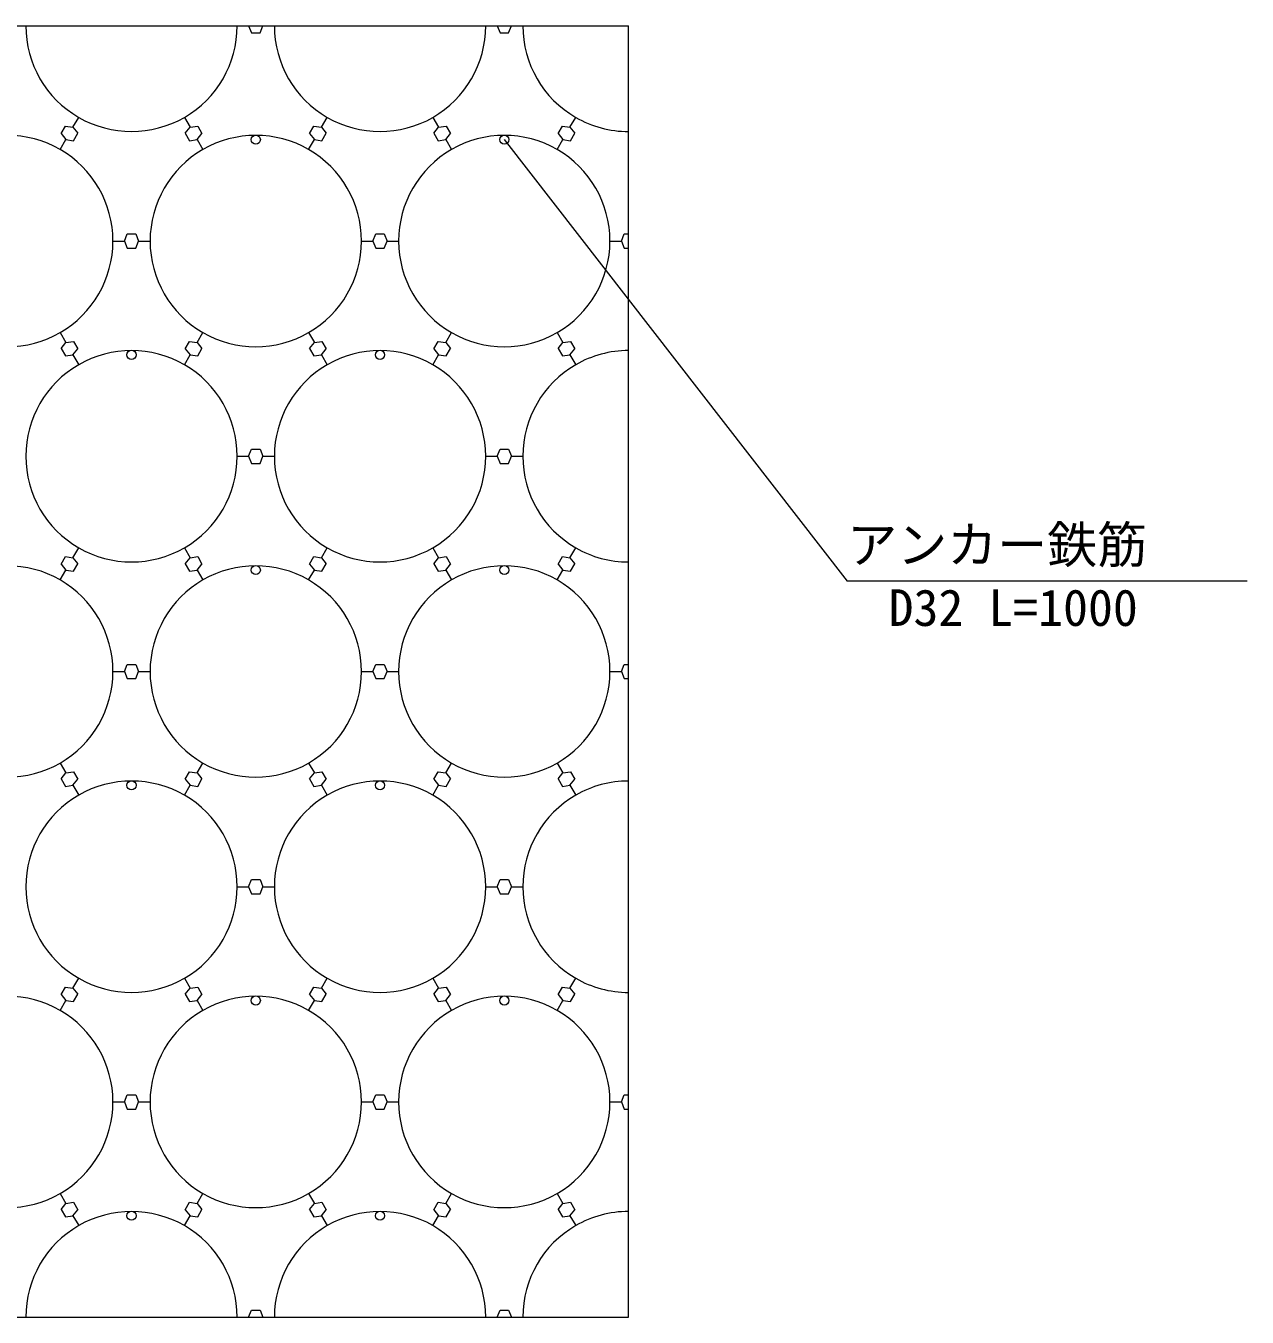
# Model space of a CAD drawing. Units: millimetres on the paper. Extents: x -11 to 830, y 0 to 594.
# Drawn here: x 580.8 to 666.3, y 392.2 to 482.6 of the extents above; entities that cross this region are included whole.
import ezdxf
from ezdxf.enums import TextEntityAlignment as Align

# ---------------------------------------------------------------- set-up
doc = ezdxf.new("R2010")
doc.units = ezdxf.units.MM
for name, color, linetype, lineweight in [('D-STR-STR1（構造物）', 7, 'Continuous', 18), ('D-STR-STR2（構造物）', 3, 'Continuous', 18), ('D-STR-TXT（文字）', 7, 'Continuous', 18), ('D-STR（構造物外形線）', 1, 'Continuous', 18)]:
    doc.layers.add(name, color=color, linetype=linetype, lineweight=lineweight)
doc.styles.add('ＭＳ ゴシック', font='')
doc.styles.get('ＭＳ ゴシック').set_extended_font_data('MS Gothic')

msp = doc.modelspace()

# ---------------------------------------------------------------- linework, layer by layer
at = {"layer": 'D-STR-STR1（構造物）'}
for p, q in [((535.957, 482.588), (622.957, 482.588)), ((622.957, 392.175), (622.957, 482.588)), ((535.957, 392.175), (622.957, 392.175))]:
    msp.add_line(p, q, dxfattribs=at)
at = {"layer": 'D-STR-STR2（構造物）'}
for centre in [(596.857, 474.621), (614.257, 474.621), (588.157, 459.552), (605.557, 459.552), (596.857, 444.483), (614.257, 444.483), (588.157, 429.414), (605.557, 429.414), (596.857, 414.345), (614.257, 414.345), (588.157, 399.276), (605.557, 399.276)]:
    msp.add_circle(centre, 0.32, dxfattribs=at)
at = {"layer": 'D-STR-TXT（文字）', "color": 2}
for p in [(614.257, 474.621), (666.269, 443.707)]:
    msp.add_line(p, (638.264, 443.707), dxfattribs=at)
at = {"layer": 'D-STR（構造物外形線）'}
for p, q in [((595.557, 482.588), (596.357, 482.588)), ((595.557, 482.588), (596.357, 482.588)), ((596.357, 482.588), (596.557, 482.088)), ((596.557, 482.088), (597.157, 482.088)), ((597.157, 482.088), (597.357, 482.588)), ((597.357, 482.588), (598.157, 482.588)), ((597.357, 482.588), (598.157, 482.588)), ((612.957, 482.588), (613.757, 482.588)), ((612.957, 482.588), (613.757, 482.588)), ((613.757, 482.588), (613.957, 482.088)), ((613.957, 482.088), (614.557, 482.088)), ((614.557, 482.088), (614.757, 482.588)), ((614.757, 482.588), (615.557, 482.588)), ((614.757, 482.588), (615.557, 482.588)), ((584.057, 475.487), (584.457, 476.18)), ((591.857, 476.18), (592.257, 475.487)), ((601.457, 475.487), (601.857, 476.18)), ((601.457, 475.487), (601.857, 476.18)), ((609.257, 476.18), (609.657, 475.487)), ((618.857, 475.487), (619.257, 476.18)), ((583.224, 475.044), (583.524, 475.564)), ((583.224, 475.044), (583.557, 474.621)), ((583.524, 475.564), (584.057, 475.487)), ((584.057, 475.487), (584.39, 475.064)), ((584.09, 474.544), (584.39, 475.064)), ((591.924, 475.064), (592.257, 475.487)), ((591.924, 475.064), (592.224, 474.544)), ((592.257, 475.487), (592.79, 475.564)), ((592.757, 474.621), (593.09, 475.044)), ((592.79, 475.564), (593.09, 475.044)), ((600.624, 475.044), (600.924, 475.564)), ((600.624, 475.044), (600.957, 474.621)), ((600.924, 475.564), (601.457, 475.487)), ((601.457, 475.487), (601.79, 475.064)), ((601.49, 474.544), (601.79, 475.064)), ((609.324, 475.064), (609.657, 475.487)), ((609.324, 475.064), (609.624, 474.544)), ((609.657, 475.487), (610.19, 475.564)), ((610.157, 474.621), (610.49, 475.044)), ((610.19, 475.564), (610.49, 475.044)), ((618.024, 475.044), (618.324, 475.564)), ((618.024, 475.044), (618.357, 474.621)), ((618.324, 475.564), (618.857, 475.487)), ((618.857, 475.487), (619.19, 475.064)), ((618.89, 474.544), (619.19, 475.064)), ((583.157, 473.928), (583.557, 474.621)), ((583.557, 474.621), (584.09, 474.544)), ((592.224, 474.544), (592.757, 474.621)), ((592.757, 474.621), (593.157, 473.928)), ((600.557, 473.928), (600.957, 474.621)), ((600.557, 473.928), (600.957, 474.621)), ((600.957, 474.621), (601.49, 474.544)), ((609.624, 474.544), (610.157, 474.621)), ((610.157, 474.621), (610.557, 473.928)), ((617.957, 473.928), (618.357, 474.621)), ((618.357, 474.621), (618.89, 474.544)), ((586.857, 467.52), (587.657, 467.52)), ((587.657, 467.52), (587.857, 468.02)), ((587.657, 467.52), (587.857, 467.02)), ((587.857, 468.02), (588.457, 468.02)), ((588.457, 468.02), (588.657, 467.52)), ((588.457, 467.02), (588.657, 467.52)), ((588.657, 467.52), (589.457, 467.52)), ((604.257, 467.52), (605.057, 467.52)), ((605.057, 467.52), (605.257, 468.02)), ((605.057, 467.52), (605.257, 467.02)), ((605.257, 468.02), (605.857, 468.02)), ((605.857, 468.02), (606.057, 467.52)), ((605.857, 467.02), (606.057, 467.52)), ((606.057, 467.52), (606.857, 467.52)), ((621.657, 467.52), (622.457, 467.52)), ((622.457, 467.52), (622.657, 468.02)), ((622.457, 467.52), (622.657, 467.02)), ((622.657, 468.02), (622.957, 468.02)), ((587.857, 467.02), (588.457, 467.02)), ((605.257, 467.02), (605.857, 467.02)), ((622.657, 467.02), (622.957, 467.02)), ((583.157, 461.111), (583.557, 460.418)), ((592.757, 460.418), (593.157, 461.111)), ((600.557, 461.111), (600.957, 460.418)), ((610.157, 460.418), (610.557, 461.111)), ((617.957, 461.111), (618.357, 460.418)), ((583.224, 459.995), (583.557, 460.418)), ((583.557, 460.418), (584.09, 460.495)), ((584.09, 460.495), (584.39, 459.975)), ((591.924, 459.975), (592.224, 460.495)), ((592.224, 460.495), (592.757, 460.418)), ((592.757, 460.418), (593.09, 459.995)), ((600.624, 459.995), (600.957, 460.418)), ((600.957, 460.418), (601.49, 460.495)), ((601.49, 460.495), (601.79, 459.975)), ((609.324, 459.975), (609.624, 460.495)), ((609.624, 460.495), (610.157, 460.418)), ((610.157, 460.418), (610.49, 459.995)), ((618.024, 459.995), (618.357, 460.418)), ((618.357, 460.418), (618.89, 460.495)), ((618.89, 460.495), (619.19, 459.975)), ((583.224, 459.995), (583.524, 459.475)), ((583.524, 459.475), (584.057, 459.552)), ((584.057, 459.552), (584.39, 459.975)), ((584.057, 459.552), (584.457, 458.859)), ((591.857, 458.859), (592.257, 459.552)), ((591.924, 459.975), (592.257, 459.552)), ((592.257, 459.552), (592.79, 459.475)), ((592.79, 459.475), (593.09, 459.995)), ((600.624, 459.995), (600.924, 459.475)), ((600.924, 459.475), (601.457, 459.552)), ((601.457, 459.552), (601.79, 459.975)), ((601.457, 459.552), (601.857, 458.859)), ((609.257, 458.859), (609.657, 459.552)), ((609.324, 459.975), (609.657, 459.552)), ((609.657, 459.552), (610.19, 459.475)), ((610.19, 459.475), (610.49, 459.995)), ((618.024, 459.995), (618.324, 459.475)), ((618.324, 459.475), (618.857, 459.552)), ((618.857, 459.552), (619.19, 459.975)), ((618.857, 459.552), (619.257, 458.859)), ((595.557, 452.451), (596.357, 452.451)), ((595.557, 452.451), (596.357, 452.451)), ((596.357, 452.451), (596.557, 452.951)), ((596.357, 452.451), (596.557, 451.951)), ((596.557, 452.951), (597.157, 452.951)), ((597.157, 452.951), (597.357, 452.451)), ((597.157, 451.951), (597.357, 452.451)), ((597.357, 452.451), (598.157, 452.451)), ((597.357, 452.451), (598.157, 452.451)), ((612.957, 452.451), (613.757, 452.451)), ((612.957, 452.451), (613.757, 452.451)), ((613.757, 452.451), (613.957, 452.951)), ((613.757, 452.451), (613.957, 451.951)), ((613.957, 452.951), (614.557, 452.951)), ((614.557, 452.951), (614.757, 452.451)), ((614.557, 451.951), (614.757, 452.451)), ((614.757, 452.451), (615.557, 452.451)), ((614.757, 452.451), (615.557, 452.451)), ((596.557, 451.951), (597.157, 451.951)), ((613.957, 451.951), (614.557, 451.951)), ((584.057, 445.349), (584.457, 446.042)), ((591.857, 446.042), (592.257, 445.349)), ((601.457, 445.349), (601.857, 446.042)), ((601.457, 445.349), (601.857, 446.042)), ((609.257, 446.042), (609.657, 445.349)), ((618.857, 445.349), (619.257, 446.042)), ((583.224, 444.906), (583.524, 445.426)), ((583.224, 444.906), (583.557, 444.483)), ((583.524, 445.426), (584.057, 445.349)), ((584.057, 445.349), (584.39, 444.926)), ((584.09, 444.406), (584.39, 444.926)), ((591.924, 444.926), (592.257, 445.349)), ((591.924, 444.926), (592.224, 444.406)), ((592.257, 445.349), (592.79, 445.426)), ((592.757, 444.483), (593.09, 444.906)), ((592.79, 445.426), (593.09, 444.906)), ((600.624, 444.906), (600.924, 445.426)), ((600.624, 444.906), (600.957, 444.483)), ((600.924, 445.426), (601.457, 445.349)), ((601.457, 445.349), (601.79, 444.926)), ((601.49, 444.406), (601.79, 444.926)), ((609.324, 444.926), (609.657, 445.349)), ((609.324, 444.926), (609.624, 444.406)), ((609.657, 445.349), (610.19, 445.426)), ((610.157, 444.483), (610.49, 444.906)), ((610.19, 445.426), (610.49, 444.906)), ((618.024, 444.906), (618.324, 445.426)), ((618.024, 444.906), (618.357, 444.483)), ((618.324, 445.426), (618.857, 445.349)), ((618.857, 445.349), (619.19, 444.926)), ((618.89, 444.406), (619.19, 444.926)), ((583.157, 443.79), (583.557, 444.483)), ((583.557, 444.483), (584.09, 444.406)), ((592.224, 444.406), (592.757, 444.483)), ((592.757, 444.483), (593.157, 443.79)), ((600.557, 443.79), (600.957, 444.483)), ((600.557, 443.79), (600.957, 444.483)), ((600.957, 444.483), (601.49, 444.406)), ((609.624, 444.406), (610.157, 444.483)), ((610.157, 444.483), (610.557, 443.79)), ((617.957, 443.79), (618.357, 444.483)), ((618.357, 444.483), (618.89, 444.406)), ((587.657, 437.382), (587.857, 437.882)), ((587.857, 437.882), (588.457, 437.882)), ((588.457, 437.882), (588.657, 437.382)), ((605.057, 437.382), (605.257, 437.882)), ((605.257, 437.882), (605.857, 437.882)), ((605.857, 437.882), (606.057, 437.382)), ((622.457, 437.382), (622.657, 437.882)), ((622.657, 437.882), (622.957, 437.882)), ((586.857, 437.382), (587.657, 437.382)), ((587.657, 437.382), (587.857, 436.882)), ((587.857, 436.882), (588.457, 436.882)), ((588.457, 436.882), (588.657, 437.382)), ((588.657, 437.382), (589.457, 437.382)), ((604.257, 437.382), (605.057, 437.382)), ((605.057, 437.382), (605.257, 436.882)), ((605.257, 436.882), (605.857, 436.882)), ((605.857, 436.882), (606.057, 437.382)), ((606.057, 437.382), (606.857, 437.382)), ((621.657, 437.382), (622.457, 437.382)), ((622.457, 437.382), (622.657, 436.882)), ((622.657, 436.882), (622.957, 436.882)), ((583.157, 430.973), (583.557, 430.28)), ((592.757, 430.28), (593.157, 430.973)), ((600.557, 430.973), (600.957, 430.28)), ((610.157, 430.28), (610.557, 430.973)), ((617.957, 430.973), (618.357, 430.28)), ((583.224, 429.857), (583.557, 430.28)), ((583.224, 429.857), (583.524, 429.338)), ((583.557, 430.28), (584.09, 430.357)), ((584.057, 429.414), (584.39, 429.838)), ((584.09, 430.357), (584.39, 429.838)), ((591.924, 429.838), (592.224, 430.357)), ((591.924, 429.838), (592.257, 429.414)), ((592.224, 430.357), (592.757, 430.28)), ((592.757, 430.28), (593.09, 429.857)), ((592.79, 429.338), (593.09, 429.857)), ((600.624, 429.857), (600.957, 430.28)), ((600.624, 429.857), (600.924, 429.338)), ((600.957, 430.28), (601.49, 430.357)), ((601.457, 429.414), (601.79, 429.838)), ((601.49, 430.357), (601.79, 429.838)), ((609.324, 429.838), (609.624, 430.357)), ((609.324, 429.838), (609.657, 429.414)), ((609.624, 430.357), (610.157, 430.28)), ((610.157, 430.28), (610.49, 429.857)), ((610.19, 429.338), (610.49, 429.857)), ((618.024, 429.857), (618.357, 430.28)), ((618.024, 429.857), (618.324, 429.338)), ((618.357, 430.28), (618.89, 430.357)), ((618.857, 429.414), (619.19, 429.838)), ((618.89, 430.357), (619.19, 429.838)), ((583.524, 429.338), (584.057, 429.414)), ((584.057, 429.414), (584.457, 428.722)), ((591.857, 428.722), (592.257, 429.414)), ((592.257, 429.414), (592.79, 429.338)), ((600.924, 429.338), (601.457, 429.414)), ((601.457, 429.414), (601.857, 428.722)), ((609.257, 428.722), (609.657, 429.414)), ((609.657, 429.414), (610.19, 429.338)), ((618.324, 429.338), (618.857, 429.414)), ((618.857, 429.414), (619.257, 428.722)), ((595.557, 422.313), (596.357, 422.313)), ((595.557, 422.313), (596.357, 422.313)), ((596.357, 422.313), (596.557, 422.813)), ((596.357, 422.313), (596.557, 421.813)), ((596.557, 422.813), (597.157, 422.813)), ((597.157, 422.813), (597.357, 422.313)), ((597.157, 421.813), (597.357, 422.313)), ((597.357, 422.313), (598.157, 422.313)), ((597.357, 422.313), (598.157, 422.313)), ((612.957, 422.313), (613.757, 422.313)), ((612.957, 422.313), (613.757, 422.313)), ((613.757, 422.313), (613.957, 422.813)), ((613.757, 422.313), (613.957, 421.813)), ((613.957, 422.813), (614.557, 422.813)), ((614.557, 422.813), (614.757, 422.313)), ((614.557, 421.813), (614.757, 422.313)), ((614.757, 422.313), (615.557, 422.313)), ((614.757, 422.313), (615.557, 422.313)), ((596.557, 421.813), (597.157, 421.813)), ((613.957, 421.813), (614.557, 421.813)), ((584.057, 415.212), (584.457, 415.904)), ((591.857, 415.904), (592.257, 415.212)), ((601.457, 415.212), (601.857, 415.904)), ((601.457, 415.212), (601.857, 415.904)), ((609.257, 415.904), (609.657, 415.212)), ((618.857, 415.212), (619.257, 415.904)), ((583.224, 414.769), (583.524, 415.288)), ((583.524, 415.288), (584.057, 415.212)), ((584.057, 415.212), (584.39, 414.788)), ((591.924, 414.788), (592.257, 415.212)), ((592.257, 415.212), (592.79, 415.288)), ((592.79, 415.288), (593.09, 414.769)), ((600.624, 414.769), (600.924, 415.288)), ((600.924, 415.288), (601.457, 415.212)), ((601.457, 415.212), (601.79, 414.788)), ((609.324, 414.788), (609.657, 415.212)), ((609.657, 415.212), (610.19, 415.288)), ((610.19, 415.288), (610.49, 414.769)), ((618.024, 414.769), (618.324, 415.288)), ((618.324, 415.288), (618.857, 415.212)), ((618.857, 415.212), (619.19, 414.788)), ((583.157, 413.653), (583.557, 414.346)), ((583.224, 414.769), (583.557, 414.346)), ((583.557, 414.346), (584.09, 414.269)), ((584.09, 414.269), (584.39, 414.788)), ((591.924, 414.788), (592.224, 414.269)), ((592.224, 414.269), (592.757, 414.346)), ((592.757, 414.346), (593.09, 414.769)), ((592.757, 414.346), (593.157, 413.653)), ((600.557, 413.653), (600.957, 414.346)), ((600.557, 413.653), (600.957, 414.346)), ((600.624, 414.769), (600.957, 414.346)), ((600.957, 414.346), (601.49, 414.269)), ((601.49, 414.269), (601.79, 414.788)), ((609.324, 414.788), (609.624, 414.269)), ((609.624, 414.269), (610.157, 414.346)), ((610.157, 414.346), (610.49, 414.769)), ((610.157, 414.346), (610.557, 413.653)), ((617.957, 413.653), (618.357, 414.346)), ((618.024, 414.769), (618.357, 414.346)), ((618.357, 414.346), (618.89, 414.269)), ((618.89, 414.269), (619.19, 414.788)), ((586.857, 407.244), (587.657, 407.244)), ((587.657, 407.244), (587.857, 407.744)), ((587.657, 407.244), (587.857, 406.744)), ((587.857, 407.744), (588.457, 407.744)), ((588.457, 407.744), (588.657, 407.244)), ((588.457, 406.744), (588.657, 407.244)), ((588.657, 407.244), (589.457, 407.244)), ((604.257, 407.244), (605.057, 407.244)), ((605.057, 407.244), (605.257, 407.744)), ((605.057, 407.244), (605.257, 406.744)), ((605.257, 407.744), (605.857, 407.744)), ((605.857, 407.744), (606.057, 407.244)), ((605.857, 406.744), (606.057, 407.244)), ((606.057, 407.244), (606.857, 407.244)), ((621.657, 407.244), (622.457, 407.244)), ((622.457, 407.244), (622.657, 407.744)), ((622.457, 407.244), (622.657, 406.744)), ((622.657, 407.744), (622.957, 407.744)), ((587.857, 406.744), (588.457, 406.744)), ((605.257, 406.744), (605.857, 406.744)), ((622.657, 406.744), (622.957, 406.744)), ((583.157, 400.836), (583.557, 400.143)), ((592.757, 400.143), (593.157, 400.836)), ((600.557, 400.836), (600.957, 400.143)), ((610.157, 400.143), (610.557, 400.836)), ((617.957, 400.836), (618.357, 400.143)), ((583.224, 399.72), (583.557, 400.143)), ((583.224, 399.72), (583.524, 399.2)), ((583.557, 400.143), (584.09, 400.22)), ((584.057, 399.277), (584.39, 399.7)), ((584.09, 400.22), (584.39, 399.7)), ((591.924, 399.7), (592.224, 400.22)), ((591.924, 399.7), (592.257, 399.277)), ((592.224, 400.22), (592.757, 400.143)), ((592.757, 400.143), (593.09, 399.72)), ((592.79, 399.2), (593.09, 399.72)), ((600.624, 399.72), (600.957, 400.143)), ((600.624, 399.72), (600.924, 399.2)), ((600.957, 400.143), (601.49, 400.22)), ((601.457, 399.277), (601.79, 399.7)), ((601.49, 400.22), (601.79, 399.7)), ((609.324, 399.7), (609.624, 400.22)), ((609.324, 399.7), (609.657, 399.277)), ((609.624, 400.22), (610.157, 400.143)), ((610.157, 400.143), (610.49, 399.72)), ((610.19, 399.2), (610.49, 399.72)), ((618.024, 399.72), (618.357, 400.143)), ((618.024, 399.72), (618.324, 399.2)), ((618.357, 400.143), (618.89, 400.22)), ((618.857, 399.277), (619.19, 399.7)), ((618.89, 400.22), (619.19, 399.7)), ((583.524, 399.2), (584.057, 399.277)), ((584.057, 399.277), (584.457, 398.584)), ((591.857, 398.584), (592.257, 399.277)), ((592.257, 399.277), (592.79, 399.2)), ((600.924, 399.2), (601.457, 399.277)), ((601.457, 399.277), (601.857, 398.584)), ((609.257, 398.584), (609.657, 399.277)), ((609.657, 399.277), (610.19, 399.2)), ((618.324, 399.2), (618.857, 399.277)), ((618.857, 399.277), (619.257, 398.584)), ((596.357, 392.175), (596.557, 392.675)), ((596.557, 392.675), (597.157, 392.675)), ((597.157, 392.675), (597.357, 392.175)), ((613.757, 392.175), (613.957, 392.675)), ((613.957, 392.675), (614.557, 392.675)), ((614.557, 392.675), (614.757, 392.175)), ((595.557, 392.175), (596.357, 392.175)), ((597.357, 392.175), (598.157, 392.175)), ((612.957, 392.175), (613.757, 392.175)), ((614.757, 392.175), (615.557, 392.175))]:
    msp.add_line(p, q, dxfattribs=at)
for centre, start, end in [((588.157, 482.588), 180, 239.99997), ((588.157, 482.588), 300.00003, 0), ((605.557, 482.588), 180, 239.99997), ((605.557, 482.588), 300.00003, 0), ((622.957, 482.588), 180, 239.99997), ((588.157, 482.588), 239.99997, 300.00003), ((605.557, 482.588), 239.99997, 300.00003), ((622.957, 482.588), 239.99997, 270), ((579.457, 467.52), 59.99997, 120.00003), ((596.857, 467.52), 59.99997, 120.00003), ((614.257, 467.52), 59.99997, 120.00003), ((579.457, 467.52), 0, 59.99997), ((596.857, 467.52), 120.00003, 180), ((596.857, 467.52), 0, 59.99997), ((614.257, 467.52), 120.00003, 180), ((614.257, 467.52), 0, 59.99997), ((579.457, 467.52), 300.00003, 0), ((596.857, 467.52), 180, 239.99997), ((596.857, 467.52), 300.00003, 0), ((614.257, 467.52), 180, 239.99997), ((614.257, 467.52), 300.00003, 0), ((579.457, 467.52), 239.99997, 300.00003), ((596.857, 467.52), 239.99997, 300.00003), ((614.257, 467.52), 239.99997, 300.00003), ((588.157, 452.451), 59.99997, 120.00003), ((605.557, 452.451), 59.99997, 120.00003), ((622.957, 452.451), 90, 120.00003), ((588.157, 452.451), 120.00003, 180), ((588.157, 452.451), 0, 59.99997), ((605.557, 452.451), 120.00003, 180), ((605.557, 452.451), 0, 59.99997), ((622.957, 452.451), 120.00003, 180), ((588.157, 452.451), 180, 239.99997), ((588.157, 452.451), 300.00003, 0), ((605.557, 452.451), 180, 239.99997), ((605.557, 452.451), 300.00003, 0), ((622.957, 452.451), 180, 239.99997), ((588.157, 452.451), 239.99997, 300.00003), ((605.557, 452.451), 239.99997, 300.00003), ((622.957, 452.451), 239.99997, 270), ((579.457, 437.382), 59.99997, 120.00003), ((596.857, 437.382), 59.99997, 120.00003), ((614.257, 437.382), 59.99997, 120.00003), ((579.457, 437.382), 0, 59.99997), ((596.857, 437.382), 120.00003, 180), ((596.857, 437.382), 0, 59.99997), ((614.257, 437.382), 120.00003, 180), ((614.257, 437.382), 0, 59.99997), ((579.457, 437.382), 300.00003, 0), ((596.857, 437.382), 180, 239.99997), ((596.857, 437.382), 300.00003, 0), ((614.257, 437.382), 180, 239.99997), ((614.257, 437.382), 300.00003, 0), ((579.457, 437.382), 239.99997, 300.00003), ((596.857, 437.382), 239.99997, 300.00003), ((614.257, 437.382), 239.99997, 300.00003), ((588.157, 422.313), 59.99997, 120.00003), ((605.557, 422.313), 59.99997, 120.00003), ((622.957, 422.313), 90, 120.00003), ((588.157, 422.313), 120.00003, 180), ((588.157, 422.313), 0, 59.99997), ((605.557, 422.313), 120.00003, 180), ((605.557, 422.313), 0, 59.99997), ((622.957, 422.313), 120.00003, 180), ((588.157, 422.313), 180, 239.99997), ((588.157, 422.313), 300.00003, 0), ((605.557, 422.313), 180, 239.99997), ((605.557, 422.313), 300.00003, 0), ((622.957, 422.313), 180, 239.99997), ((588.157, 422.313), 239.99997, 300.00003), ((605.557, 422.313), 239.99997, 300.00003), ((622.957, 422.313), 239.99997, 270), ((579.457, 407.244), 59.99997, 120.00003), ((596.857, 407.244), 59.99997, 120.00003), ((614.257, 407.244), 59.99997, 120.00003), ((579.457, 407.244), 0, 59.99997), ((596.857, 407.244), 120.00003, 180), ((596.857, 407.244), 0, 59.99997), ((614.257, 407.244), 120.00003, 180), ((614.257, 407.244), 0, 59.99997), ((579.457, 407.244), 300.00003, 0), ((596.857, 407.244), 180, 239.99997), ((596.857, 407.244), 300.00003, 0), ((614.257, 407.244), 180, 239.99997), ((614.257, 407.244), 300.00003, 0), ((579.457, 407.244), 239.99997, 300.00003), ((596.857, 407.244), 239.99997, 300.00003), ((614.257, 407.244), 239.99997, 300.00003), ((588.157, 392.175), 59.99997, 120.00003), ((605.557, 392.175), 59.99997, 120.00003), ((622.957, 392.175), 90, 120.00003), ((588.157, 392.175), 120.00003, 180), ((588.157, 392.175), 0, 59.99997), ((605.557, 392.175), 120.00003, 180), ((605.557, 392.175), 0, 59.99997), ((622.957, 392.175), 120.00003, 180)]:
    msp.add_arc(centre, 7.4, start, end, dxfattribs=at)

# ---------------------------------------------------------------- texts
at = {"layer": 'D-STR-TXT（文字）', "style": 'ＭＳ ゴシック'}
for s, p in [('アンカー鉄筋', (638.264, 444.207)), ('D32 L=1000', (641.159, 439.802))]:
    msp.add_text(s, height=2.566, dxfattribs=at).set_placement(p, align=Align.BOTTOM_LEFT)

doc.saveas('drawing.dxf')
